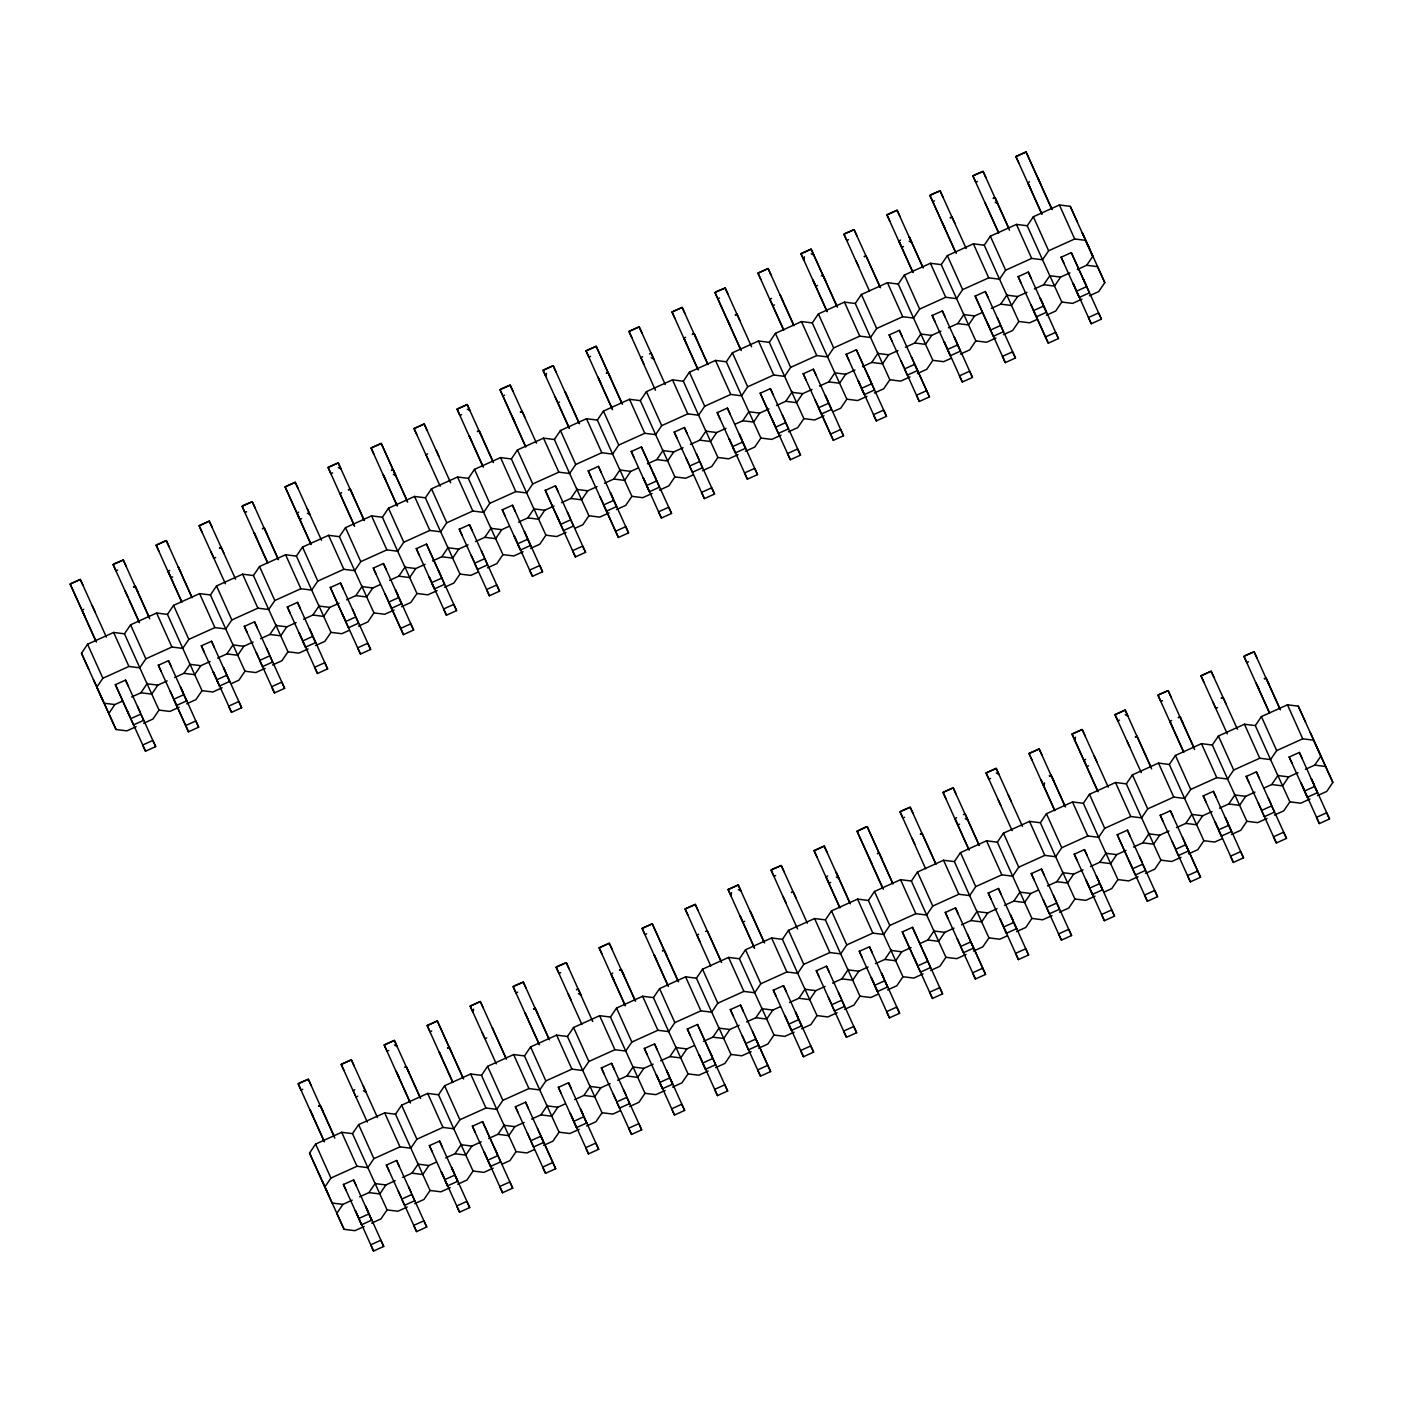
<?xml version="1.0" encoding="UTF-8"?>
<svg xmlns="http://www.w3.org/2000/svg" width="1403" height="1403" viewBox="0 0 1403 1403"><rect width="100%" height="100%" fill="white"/><g stroke="black" fill="none" stroke-linecap="round" stroke-linejoin="round"><path stroke-width="1.5" d="M546.486 373.373L545.872 376.513L543.031 370.287L553.185 365.709L556.026 371.918M473.618 1009.195L473.004 1012.335L470.163 1006.126L480.317 1001.532L483.158 1007.757M804.428 256.784L803.814 259.923L800.973 253.697L811.127 249.12L837.416 307.117M731.559 892.624L730.945 895.763L728.104 889.537L738.259 884.96L741.1 891.168L738.329 889.555M1044.481 782.909L1043.867 786.048L1041.026 779.84L1054.442 809.584M1098.128 791.766L1074.856 740.31L1075.47 737.171M136.161 726.649L126.866 730.858L116.028 729.507L81.479 653.254L87.565 644.24L113.643 632.455L124.464 633.823L147.017 683.77L157.838 685.12L167.15 680.911M124.464 633.823L130.567 624.809L156.627 613.023L167.448 614.391L190.001 664.338L200.839 665.688L210.134 661.479M253.136 642.048L243.824 646.257L233.003 644.906L225.725 628.947L214.887 627.597L188.826 639.382L182.723 648.379L171.903 647.029L145.842 658.814L139.739 667.81L128.918 666.46L102.857 678.245L96.754 687.242L104.032 703.201L114.853 704.552L122.307 701.184M167.448 614.391L173.551 605.377L199.612 593.609L210.432 594.96L225.725 628.947L231.828 619.951L257.889 608.165L268.71 609.533L275.988 625.475L286.808 626.825L296.121 622.616M108.75 713.548L114.853 704.552M131.619 696.975L140.914 692.766L147.017 683.77M210.432 594.96L216.536 585.945L242.596 574.178L253.434 575.528L268.71 609.533L274.813 600.519L300.873 588.734L311.694 590.102L318.972 606.043L329.81 607.394L339.105 603.185M157.838 685.12L151.752 694.117L159.03 710.076L169.851 711.426L179.163 707.217M159.03 710.076L152.927 719.073L143.615 723.282M174.603 677.544L183.916 673.335L190.001 664.338M253.434 575.528L259.537 566.514L285.598 554.746L296.419 556.097L311.694 590.102L317.797 581.088L343.858 569.302L354.696 570.67L361.974 586.612L372.795 587.962L380.231 584.595M200.839 665.688L194.736 674.685L202.014 690.644L212.835 691.995L222.148 687.786M202.014 690.644L195.911 699.641L186.599 703.85M217.588 658.112L226.9 653.903L233.003 644.906M296.419 556.097L302.522 547.082L328.583 535.315L339.403 536.665L354.696 570.67L360.781 561.656L386.86 549.871L397.68 551.239L404.958 567.18L415.779 568.531L425.091 564.322M243.824 646.257L237.721 655.254L244.999 671.213L255.82 672.563L265.132 668.354M244.999 671.213L238.896 680.209L231.46 683.577M260.572 638.681L269.885 634.472L275.988 625.475M339.403 536.665L345.506 527.651L371.567 515.883L382.405 517.233L397.68 551.239L403.783 542.224L429.844 530.439L440.665 531.807L447.943 547.749L458.763 549.099L468.076 544.89M286.808 626.825L280.705 635.84L287.983 651.781L298.821 653.132L308.116 648.923M287.983 651.781L281.898 660.778L272.585 664.987M303.574 619.249L312.869 615.04L318.972 606.043M382.405 517.233L388.491 508.219L414.569 496.452L425.39 497.802L440.665 531.807L446.768 522.793L472.829 511.025L483.649 512.376L490.927 528.317L501.765 529.668L509.201 526.3M329.81 607.394L323.707 616.408L330.985 632.35L341.806 633.7L349.259 630.333M330.985 632.35L324.882 641.346L315.57 645.555M346.559 599.818L355.871 595.609L361.974 586.612M425.39 497.802L431.493 488.805L457.553 477.02L468.374 478.37L483.649 512.376L489.752 503.361L515.83 491.594L526.651 492.944L533.929 508.886L544.75 510.236L554.062 506.027M372.795 587.962L366.692 596.976L373.97 612.918L384.79 614.268L394.103 610.059M373.97 612.918L367.867 621.915L358.554 626.124M389.543 580.386L398.855 576.177L404.958 567.18M468.374 478.37L474.477 469.374L500.538 457.588L511.358 458.939L526.651 492.944L532.754 483.93L558.815 472.162L569.636 473.512L576.914 489.454L587.734 490.804L597.047 486.595M415.779 568.531L409.676 577.545L416.954 593.487L427.792 594.837L437.087 590.628M416.954 593.487L410.851 602.483L401.556 606.692M432.545 560.954L441.84 556.745L447.943 547.749M511.358 458.939L517.461 449.942L543.522 438.157L554.36 439.507L569.636 473.512L575.739 464.498L601.799 452.731L612.62 454.081L619.898 470.023L630.736 471.373L638.172 468.023M458.763 549.099L452.678 558.113L459.956 574.055L470.777 575.405L478.213 572.038M459.956 574.055L453.853 583.069L444.541 587.261M475.529 541.523L484.842 537.331L490.927 528.317M554.36 439.507L560.463 430.511L586.524 418.725L597.345 420.076L612.62 454.081L618.723 445.067L644.784 433.299L655.622 434.649L662.9 450.591L673.721 451.941L683.033 447.75M501.765 529.668L495.662 538.682L502.94 554.623L513.761 555.974L523.073 551.765M502.94 554.623L496.837 563.638L487.525 567.829M518.514 522.091L527.826 517.9L533.929 508.886M597.345 420.076L603.448 411.079L629.509 399.294L640.329 400.644L655.622 434.649L661.707 425.635L687.786 413.867L698.606 415.218L705.884 431.159L716.705 432.527L726.017 428.318M544.75 510.236L538.647 519.25L545.925 535.192L556.745 536.542L566.058 532.333M545.925 535.192L539.822 544.206L530.527 548.398M561.498 502.677L570.811 498.468L576.914 489.454M640.329 400.644L646.432 391.647L672.493 379.862L683.331 381.213L698.606 415.218L704.709 406.221L730.77 394.436L741.591 395.786L748.869 411.728L759.689 413.096L769.002 408.887M587.734 490.804L581.631 499.819L588.909 515.76L599.747 517.111L609.06 512.902M588.909 515.76L582.824 524.775L575.37 528.142M604.5 483.246L613.812 479.037L619.898 470.023M683.331 381.213L689.417 372.216L715.495 360.431L726.316 361.781L741.591 395.786L747.694 386.79L773.754 375.004L784.593 376.355L791.853 392.296L802.691 393.664L812.004 389.455M630.736 471.373L624.633 480.387L631.911 496.329L642.732 497.679L652.044 493.488M631.911 496.329L625.808 505.343L616.496 509.552M647.484 463.814L656.797 459.605L662.9 450.591M726.316 361.781L732.419 352.784L758.479 340.999L769.3 342.35L784.593 376.355L790.678 367.358L816.756 355.573L827.577 356.923L834.855 372.865L845.676 374.233L854.988 370.024M673.721 451.941L667.618 460.956L674.896 476.897L685.716 478.248L693.17 474.898M674.896 476.897L668.793 485.912L659.48 490.121M690.469 444.383L699.781 440.174L705.884 431.159M769.3 342.35L775.403 333.353L801.464 321.568L812.284 322.918L827.577 356.923L833.68 347.926L859.741 336.141L870.561 337.492L877.84 353.433L888.66 354.801L897.973 350.592M716.705 432.527L710.602 441.524L717.88 457.466L728.718 458.834L738.013 454.625M717.88 457.466L711.795 466.48L702.482 470.689M735.33 424.109L742.766 420.742L748.869 411.728M812.284 322.918L818.387 313.921L844.448 302.136L855.286 303.486L870.561 337.492L876.665 328.495L902.725 316.71L913.546 318.06L920.824 334.019L931.662 335.37L940.957 331.161M759.689 413.096L753.604 422.093L760.882 438.034L771.703 439.402L781.015 435.193M760.882 438.034L754.779 447.048L745.467 451.257M776.455 405.52L785.768 401.311L791.853 392.296M855.286 303.486L861.389 294.49L887.45 282.704L898.271 284.055L913.546 318.06L919.649 309.063L945.71 297.278L956.548 298.629L963.826 314.588L974.647 315.938L982.1 312.571M802.691 393.664L796.588 402.661L803.866 418.603L814.687 419.971L823.999 415.762M803.866 418.603L797.763 427.617L788.451 431.826M819.44 386.088L828.752 381.879L834.855 372.865M352.223 1200.161L342.911 1204.37L332.09 1203.02L309.537 1153.073L315.622 1144.059L341.701 1132.291L352.521 1133.642L375.075 1183.588L385.895 1184.939L395.208 1180.73M898.271 284.055L904.374 275.058L930.435 263.273L941.255 264.623L956.548 298.629L962.633 289.632L988.712 277.847L999.532 279.197L1006.81 295.156L1017.631 296.507L1026.943 292.298M845.676 374.233L839.573 383.229L846.851 399.171L857.671 400.539L866.984 396.33M846.851 399.171L840.748 408.185L833.312 411.553M862.424 366.657L871.737 362.448L877.84 353.433M352.521 1133.642L358.624 1124.627L384.685 1112.86L395.506 1114.21L418.076 1164.157L428.897 1165.507L436.333 1162.14M941.255 264.623L947.358 255.627L973.419 243.841L984.257 245.192L999.532 279.197L1005.635 270.2L1031.696 258.415L1042.517 259.765L1049.795 275.725L1060.615 277.075L1069.928 272.866M324.812 1187.078L330.915 1178.064L356.976 1166.279L367.796 1167.647L373.899 1158.632L399.96 1146.847L410.798 1148.215L416.884 1139.201L442.962 1127.416L453.783 1128.784L461.061 1144.725L471.882 1146.076L481.194 1141.867M888.66 354.801L882.575 363.798L889.835 379.757L900.673 381.107L909.986 376.898M889.835 379.757L883.75 388.754L874.437 392.963M905.426 347.225L914.738 343.016L920.824 334.019M395.506 1114.21L401.609 1105.196L427.669 1093.428L438.508 1094.778L453.783 1128.784L459.886 1119.769L485.947 1108.002L496.767 1109.352L504.045 1125.294L514.866 1126.644L524.178 1122.435M984.257 245.192L990.343 236.195L1016.421 224.41L1027.242 225.76L1042.517 259.765L1048.62 250.769L1074.68 238.984L1085.519 240.334L1092.779 256.293L1086.694 265.29L1077.381 269.499M342.911 1204.37L336.808 1213.385L344.086 1229.326L354.924 1230.677L364.219 1226.468M931.662 335.37L925.559 344.366L932.837 360.325L943.658 361.676L951.111 358.309M359.677 1196.794L368.971 1192.585L375.075 1183.588M932.837 360.325L926.734 369.322L917.422 373.531M948.41 327.793L957.723 323.584L963.826 314.588M438.508 1094.778L444.593 1085.764L470.671 1073.996L481.492 1075.347L496.767 1109.352L502.87 1100.338L528.931 1088.57L539.752 1089.921L547.03 1105.862L557.868 1107.213L565.304 1103.845M1027.242 225.76L1033.345 216.763L1059.405 204.978L1070.226 206.329L1077.504 222.288M385.895 1184.939L379.81 1193.953L387.088 1209.895L397.908 1211.245L407.221 1207.036M974.647 315.938L968.544 324.935L975.822 340.894L986.642 342.244L995.955 338.035M387.088 1209.895L380.985 1218.891L371.672 1223.1M402.661 1177.363L411.973 1173.154L418.076 1164.157M975.822 340.894L969.719 349.891L960.406 354.1M991.395 308.362L1000.707 304.153L1006.81 295.156M481.492 1075.347L487.595 1066.35L513.656 1054.565L524.476 1055.915L539.752 1089.921L545.855 1080.906L571.915 1069.139L582.754 1070.489L590.032 1086.431L600.852 1087.781L610.165 1083.572M428.897 1165.507L422.794 1174.521L430.072 1190.463L440.893 1191.813L450.205 1187.604M1017.631 296.507L1011.528 305.503L1018.806 321.462L1029.644 322.813L1037.08 319.446M430.072 1190.463L423.969 1199.46L414.657 1203.669M445.645 1157.931L454.958 1153.722L461.061 1144.725M1018.806 321.462L1012.72 330.459L1003.408 334.668M1034.397 288.93L1043.692 284.721L1049.795 275.725M524.476 1055.915L530.58 1046.919L556.64 1035.133L567.461 1036.484L582.754 1070.489L588.857 1061.475L614.917 1049.707L625.738 1051.057L633.016 1066.999L643.837 1068.349L653.149 1064.158M471.882 1146.076L465.778 1155.09L473.057 1171.031L483.877 1172.382L493.19 1168.173M1060.615 277.075L1054.53 286.072L1061.808 302.031L1072.629 303.381L1081.941 299.172M473.057 1171.031L466.953 1180.028L457.659 1184.237M488.63 1138.499L497.942 1134.308L504.045 1125.294M1061.808 302.031L1055.705 311.028L1046.392 315.237M567.461 1036.484L573.564 1027.487L599.625 1015.702L610.463 1017.052L625.738 1051.057L631.841 1042.043L657.902 1030.276L668.722 1031.626L676 1047.567L686.839 1048.918L694.275 1045.568M514.866 1126.644L508.78 1135.658L516.058 1151.6L526.879 1152.95L534.315 1149.583M516.058 1151.6L509.955 1160.614L502.502 1163.964M531.632 1119.068L540.944 1114.876L547.03 1105.862M1089.517 248.594L1082.239 232.635L1104.792 282.599L1098.689 291.596L1089.377 295.805M610.463 1017.052L616.548 1008.055L642.627 996.27L653.447 997.621L668.722 1031.626L674.825 1022.612L700.886 1010.844L711.724 1012.194L719.002 1028.136L729.823 1029.486L739.135 1025.295M557.868 1107.213L551.765 1116.227L559.043 1132.168L569.864 1133.519L579.176 1129.31M559.043 1132.168L552.94 1141.183L543.627 1145.374M574.616 1099.654L583.929 1095.445L590.032 1086.431M653.447 997.621L659.55 988.624L685.611 976.839L696.432 978.189L711.724 1012.194L717.81 1003.18L743.888 991.412L754.709 992.763L761.987 1008.704L772.807 1010.072L780.261 1006.705M600.852 1087.781L594.749 1096.795L602.027 1112.737L612.848 1114.087L620.301 1110.72M602.027 1112.737L595.924 1121.751L586.612 1125.96M617.601 1080.222L626.913 1076.013L633.016 1066.999M696.432 978.189L702.535 969.192L728.595 957.407L739.434 958.758L754.709 992.763L760.812 983.766L786.873 971.981L797.693 973.331L804.971 989.273L815.792 990.641L825.104 986.432M643.837 1068.349L637.734 1077.364L645.012 1093.305L655.85 1094.656L665.145 1090.464M645.012 1093.305L638.926 1102.32L629.614 1106.529M660.603 1060.791L669.897 1056.582L676 1047.567M739.434 958.758L745.519 949.761L771.597 937.976L782.418 939.326L797.693 973.331L803.796 964.335L829.857 952.549L840.678 953.9L847.956 969.841L858.794 971.209L868.089 967M686.839 1048.918L680.736 1057.932L688.014 1073.874L698.834 1075.224L708.147 1071.033M688.014 1073.874L681.911 1082.888L672.598 1087.097M703.587 1041.359L712.899 1037.15L719.002 1028.136M782.418 939.326L788.521 930.329L814.582 918.544L825.402 919.894L840.678 953.9L846.781 944.903L872.841 933.118L883.68 934.468L890.958 950.41L901.778 951.778L911.091 947.569M729.823 1029.486L723.72 1038.501L730.998 1054.442L741.819 1055.81L751.131 1051.601M730.998 1054.442L724.895 1063.456L715.583 1067.665M746.571 1021.928L755.884 1017.719L761.987 1008.704M825.402 919.894L831.505 910.898L857.566 899.113L868.387 900.463L883.68 934.468L889.783 925.471L915.843 913.686L926.664 915.037L933.942 930.996L944.763 932.346L954.075 928.137M772.807 1010.072L766.704 1019.069L773.982 1035.011L784.821 1036.379L794.116 1032.17M773.982 1035.011L767.879 1044.025L758.585 1048.234M789.573 1002.496L798.868 998.287L804.971 989.273M868.387 900.463L874.49 891.466L900.551 879.681L911.389 881.031L926.664 915.037L932.767 906.04L958.828 894.255L969.648 895.605L976.926 911.564L987.765 912.915L997.059 908.706M815.792 990.641L809.706 999.637L816.984 1015.579L827.805 1016.947L837.117 1012.738M816.984 1015.579L810.881 1024.593L801.569 1028.802M832.558 983.065L841.87 978.856L847.956 969.841M911.389 881.031L917.474 872.035L943.553 860.249L954.373 861.6L969.648 895.605L975.751 886.608L1001.812 874.823L1012.65 876.173L1019.928 892.133L1030.749 893.483L1038.185 890.116M858.794 971.209L852.691 980.206L859.969 996.148L870.789 997.515L878.243 994.148M859.969 996.148L853.866 1005.162L844.553 1009.371M875.542 963.633L884.855 959.424L890.958 950.41M954.373 861.6L960.476 852.603L986.537 840.818L997.358 842.168L1012.65 876.173L1018.736 867.177L1044.814 855.392L1055.635 856.742L1062.913 872.701L1073.733 874.051L1083.046 869.842M901.778 951.778L895.675 960.774L902.953 976.716L913.774 978.084L923.086 973.875M902.953 976.716L896.85 985.73L887.555 989.939M920.403 943.36L927.839 939.992L933.942 930.996M997.358 842.168L1003.461 833.172L1029.521 821.386L1040.36 822.737L1055.635 856.742L1061.738 847.745L1087.799 835.96L1098.619 837.31L1105.897 853.27L1116.718 854.62L1126.03 850.411M944.763 932.346L938.66 941.343L945.938 957.302L956.776 958.652L966.071 954.443M945.938 957.302L939.852 966.299L930.54 970.508M961.529 924.77L970.823 920.561L976.926 911.564M1040.36 822.737L1046.445 813.74L1072.523 801.955L1083.344 803.305L1098.619 837.31L1104.722 828.314L1130.783 816.528L1141.604 817.879L1148.882 833.838L1159.72 835.188L1169.015 830.979M987.765 912.915L981.662 921.911L988.94 937.87L999.76 939.221L1007.214 935.854M988.94 937.87L982.837 946.867L973.524 951.076M1004.513 905.338L1013.825 901.129L1019.928 892.133M1083.344 803.305L1089.447 794.308L1115.508 782.523L1126.328 783.874L1141.604 817.879L1147.707 808.882L1173.767 797.097L1184.606 798.447L1191.884 814.406L1202.704 815.757L1212.017 811.548M1030.749 893.483L1024.646 902.48L1031.924 918.439L1042.745 919.789L1052.057 915.58M1031.924 918.439L1025.821 927.436L1016.509 931.645M1047.497 885.907L1056.81 881.698L1062.913 872.701M1126.328 783.874L1132.431 774.877L1158.492 763.092L1169.313 764.46L1184.606 798.447L1190.709 789.451L1216.769 777.665L1227.59 779.016L1234.868 794.975L1245.689 796.325L1255.001 792.116M1073.733 874.051L1067.63 883.048L1074.908 899.007L1085.747 900.358L1095.041 896.149M1074.908 899.007L1068.805 908.004L1059.511 912.213M1090.499 866.475L1099.794 862.266L1105.897 853.27M1169.313 764.46L1175.416 755.445L1201.477 743.66L1212.315 745.028L1227.59 779.016L1233.693 770.019L1259.754 758.234L1270.574 759.584L1277.852 775.543L1288.691 776.894L1297.985 772.685M1116.718 854.62L1110.632 863.617L1117.91 879.576L1128.731 880.926L1138.043 876.717M1117.91 879.576L1111.807 888.573L1104.354 891.94M1133.484 847.044L1142.796 842.835L1148.882 833.838M1212.315 745.028L1218.418 736.014L1244.479 724.229L1255.299 725.597L1270.574 759.584L1276.677 750.587L1302.738 738.802L1313.576 740.153L1320.854 756.112L1314.751 765.109L1305.439 769.318M1159.72 835.188L1153.617 844.185L1160.895 860.144L1171.715 861.495L1181.028 857.286M1160.895 860.144L1154.792 869.141L1145.479 873.35M1176.468 827.612L1185.781 823.403L1191.884 814.406M1255.299 725.597L1261.402 716.582L1287.463 704.797L1298.284 706.165L1305.562 722.107M1202.704 815.757L1196.601 824.754L1203.879 840.713L1214.7 842.063L1222.153 838.696M1203.879 840.713L1197.776 849.709L1188.481 853.918M1219.453 808.181L1228.765 803.972L1234.868 794.975M1245.689 796.325L1239.586 805.322L1246.864 821.281L1257.702 822.632L1266.997 818.423M1246.864 821.281L1240.778 830.278L1231.466 834.487M1264.313 787.907L1271.749 784.54L1277.852 775.543M1288.691 776.894L1282.588 785.89L1289.866 801.85L1300.686 803.2L1309.999 798.991M1289.866 801.85L1283.763 810.846L1274.45 815.055M1310.297 732.471L1332.85 782.418L1326.747 791.415L1317.435 795.624M83.724 609.27L82.146 610.34L84.987 616.548M181.548 601.221L168.132 571.477L169.693 570.407M298.664 512.113L297.103 513.182L299.944 519.391L301.627 518.636M341.648 492.681L340.087 493.751L354.38 525.459M427.634 453.818L426.074 454.888L428.897 461.096M642.574 356.66L641.013 357.73L643.854 363.956M698.291 370.006L683.998 338.298L685.576 337.229M771.545 298.383L769.984 299.435L783.4 329.179M913.055 272.515L898.955 241.158L900.516 240.088M1042.026 214.221L1027.925 182.864L1029.486 181.794M354.766 1089.657L353.205 1090.727L355.327 1095.392M625.422 1005.846L611.147 974.138L612.708 973.068M698.676 934.205L697.116 935.275L699.957 941.501M839.503 906.724L826.086 876.98L827.647 875.928M969.157 850.06L955.057 818.703L956.618 817.633M1085.589 759.339L1084.028 760.408L1086.851 766.617L1088.553 765.845M1183.413 751.289L1169.997 721.545L1171.558 720.476M117.659 570.056L115.975 570.811L113.134 564.602L114.695 563.532L123.289 560.007L126.13 566.216M246.63 511.762L244.946 512.516L242.105 506.308L243.666 505.238L252.259 501.713L255.1 507.939M332.616 472.899L330.915 473.653L328.092 467.445L338.246 462.85L341.069 469.076L338.316 467.462M461.587 414.604L459.886 415.358L457.062 409.15L467.217 404.555L470.04 410.781L467.287 409.167M513.042 391.349L510.201 385.123L501.608 388.649L500.047 389.718L502.888 395.944L504.571 395.172M590.558 356.309L588.857 357.081L586.016 350.855L596.187 346.278L622.476 404.274M727.982 294.192L725.141 287.983L716.547 291.491L714.986 292.561L717.827 298.786L719.529 298.015M848.482 239.72L846.798 240.492L843.957 234.266L845.518 233.214L854.111 229.689L856.952 235.897M942.921 197.034L940.098 190.826L931.504 194.351L929.943 195.42L932.767 201.629L934.468 200.857M977.453 181.425L975.769 182.197L972.928 175.989L974.489 174.919L983.082 171.394L985.923 177.602M133.601 587.085L135.302 586.314L138.125 592.522M219.587 548.222L221.271 547.451L224.112 553.676M262.571 528.791L264.273 528.019L267.096 534.245M348.558 489.928L350.241 489.156L353.082 495.382M391.542 470.496L393.226 469.724L396.067 475.95L393.296 474.337M477.529 431.633L479.212 430.861L482.053 437.087M520.513 412.201L522.197 411.43L525.038 417.656M606.482 373.338L608.183 372.584L611.024 378.792M649.484 353.907L651.167 353.153L654.008 359.361L651.238 357.747M692.468 334.475L694.169 333.721L696.993 339.929M735.453 315.044L737.154 314.29L739.977 320.498M864.423 256.749L866.125 255.995L880.418 287.703M950.41 217.886L952.093 217.132L954.934 223.34M993.394 198.472L995.095 197.7L997.919 203.909L995.148 202.295M172.657 576.931L170.973 577.685L168.132 571.477M215.641 557.5L213.957 558.254L211.116 552.045M555.044 396.593L557.868 402.819L559.569 402.047M772.825 305.661L774.509 304.889M817.511 285.458L815.809 286.23L812.968 280.004L827.261 311.712M903.479 246.595L901.796 247.366L898.955 241.158M128.375 686.313L125.551 680.104L115.397 684.699L133.513 724.913L143.667 720.318L140.826 714.109L130.672 718.704M171.376 666.881L168.535 660.673L158.381 665.268L188.493 731.787L198.647 727.192L180.531 686.979L183.372 693.187M211.52 641.241L201.366 645.836L219.482 686.049L229.636 681.455L211.52 641.241L214.361 647.449M254.522 621.81L244.368 626.404L274.479 692.924L284.634 688.329L254.522 621.81L257.345 628.035M297.506 602.378L287.352 606.973L305.468 647.186L315.622 642.592L297.506 602.378L300.347 608.604M343.332 589.172L340.491 582.946L330.336 587.541L348.453 627.755L358.607 623.16L355.766 616.952L345.612 621.547M386.316 569.741L383.475 563.515L373.321 568.11L403.45 634.63L413.604 630.035L395.488 589.821L398.329 596.047M426.477 544.083L416.323 548.678L434.439 588.892L444.593 584.297L426.477 544.083L456.589 610.603L446.435 615.198L443.594 608.99L453.748 604.395L456.589 610.603M469.461 524.652L459.307 529.247L489.419 595.766L499.573 591.172L469.461 524.652L472.302 530.878M512.446 505.22L502.292 509.815L520.408 550.029L530.562 545.451L512.446 505.22L515.287 511.446M558.271 492.015L555.448 485.789L545.293 490.384L563.41 530.597L573.564 526.02L570.723 519.794L560.569 524.389M601.273 472.583L598.432 466.357L588.278 470.952L618.39 537.472L628.544 532.894L610.428 492.681L613.269 498.889M641.417 446.943L631.262 451.52L649.379 491.734L659.533 487.157L641.417 446.943L671.546 513.463L661.392 518.04L658.551 511.832L668.705 507.237L671.546 513.463M684.401 427.512L674.247 432.089L704.376 498.609L714.53 494.031L684.401 427.512L687.242 433.72M727.403 408.08L717.249 412.657L735.365 452.871L745.519 448.294L727.403 408.08L730.226 414.288M773.228 394.857L770.387 388.649L760.233 393.226L778.349 433.439L788.504 428.862L785.662 422.636L775.508 427.231M816.213 375.425L813.372 369.217L803.217 373.794L833.347 440.332L843.501 435.737L825.385 395.523L828.208 401.732M856.374 349.785L846.219 354.363L864.336 394.594L874.49 389.999L856.374 349.785L886.486 416.305L876.331 420.9L873.49 414.674L883.644 410.097L886.486 416.305M902.199 336.562L899.358 330.354L889.204 334.931L919.316 401.468L929.47 396.874L911.354 356.66M942.342 310.922L932.188 315.517L950.305 355.731L960.459 351.136L942.342 310.922L945.184 317.131M988.168 297.699L985.327 291.491L975.173 296.086L993.289 336.299L1003.443 331.704L1000.62 325.496L990.465 330.073M1031.152 278.268L1028.329 272.059L1018.175 276.654L1048.287 343.174L1058.441 338.579L1040.324 298.365L1043.166 304.574M1071.313 252.628L1061.159 257.223L1079.275 297.436L1089.429 292.841L1071.313 252.628L1101.425 319.147L1091.271 323.742L1088.447 317.516L1098.602 312.939L1101.425 319.147M441.752 578.089L431.598 582.683L434.439 588.892M656.692 480.931L646.537 485.526L649.379 491.734M871.649 383.773L861.495 388.368L864.336 394.594M1086.588 286.633L1076.434 291.21L1079.275 297.436M186.652 700.886L176.497 705.481L173.656 699.273L183.811 694.678L186.652 700.886L168.535 660.673M401.591 603.728L391.437 608.323L388.613 602.115L398.768 597.52L401.591 603.728L383.475 563.515M616.548 506.588L606.394 511.166L603.553 504.957L613.707 500.362L616.548 506.588L598.432 466.357M831.488 409.43L821.334 414.025L818.51 407.799L828.664 403.205L831.488 409.43L813.372 369.217M1046.445 312.273L1036.291 316.868L1033.45 310.642L1043.604 306.064L1046.445 312.273L1028.329 272.059M185.67 725.579L195.824 720.984L198.647 727.192M400.609 628.421L410.763 623.826L413.604 630.035M615.566 531.263L625.72 526.669L628.544 532.894M830.506 434.106L840.66 429.511L843.501 435.737M929.47 396.874L926.646 390.665L916.492 395.243L919.316 401.468M1045.445 336.948L1055.617 332.371L1058.441 338.579M155.663 746.624L152.822 740.416L142.668 745.011L145.509 751.219L155.663 746.624L125.551 680.104M241.649 707.761L238.808 701.553L228.654 706.147L231.495 712.356L241.649 707.761L223.533 667.547L226.357 673.756M327.618 668.898L324.794 662.69L314.64 667.284L317.464 673.493L327.618 668.898L309.502 628.684L312.343 634.91M370.62 649.466L367.779 643.258L357.625 647.853L360.466 654.061L370.62 649.466L340.491 582.946M542.575 571.758L539.734 565.532L529.58 570.127L532.421 576.335L542.575 571.758L524.459 531.527L527.282 537.752M585.56 552.326L582.719 546.1L572.564 550.695L575.405 556.903L585.56 552.326L555.448 485.789M757.515 474.6L754.674 468.374L744.519 472.969L747.361 479.177L757.515 474.6L739.399 434.386L742.24 440.595M800.499 455.168L797.676 448.942L787.521 453.537L790.345 459.746L800.499 455.168L770.387 388.649M972.472 377.442L969.631 371.234L959.477 375.811L962.318 382.037L972.472 377.442L954.356 337.229L957.179 343.437M1015.456 358.011L1012.615 351.802L1002.461 356.38L1005.302 362.605L1015.456 358.011L985.327 291.491M302.732 1089.307L301.049 1090.061L298.208 1083.853L299.768 1082.783L308.362 1079.258L311.203 1085.484M388.719 1050.444L387.018 1051.198L384.194 1044.989L394.348 1040.395L397.172 1046.62L394.418 1045.007M431.703 1031.012L430.019 1031.766L427.178 1025.558L437.333 1020.963L463.621 1078.977M517.689 992.149L515.988 992.903L513.165 986.695L514.726 985.625L523.319 982.1L526.143 988.326M560.674 972.717L558.973 973.489L556.149 967.263L557.71 966.193L566.303 962.668L569.144 968.894M646.66 933.854L644.959 934.626L642.118 928.4L652.272 923.823L678.578 981.819M775.613 875.56L773.93 876.331L771.089 870.106L772.65 869.036L781.243 865.528L784.084 871.737M904.584 817.265L902.901 818.037L900.06 811.828L901.62 810.759L910.214 807.234L913.055 813.442M990.571 778.402L988.869 779.174L986.046 772.965L996.2 768.37L999.024 774.579L996.27 772.965M1119.541 720.107L1117.84 720.879L1115.017 714.671L1125.171 710.076L1127.994 716.284L1125.241 714.688M1162.526 700.676L1160.842 701.447L1158.001 695.239L1159.562 694.169L1168.155 690.644L1170.996 696.853M1248.512 661.83L1246.811 662.584L1243.97 656.376L1245.548 655.306L1254.124 651.781L1256.965 657.989M318.674 1106.336L320.375 1105.564L323.199 1111.79M447.645 1048.041L449.328 1047.269L452.169 1053.495M533.614 1009.178L535.315 1008.406L538.156 1014.632M576.615 989.746L578.299 988.975L581.14 995.201L578.369 993.587M619.6 970.315L621.301 969.561L624.125 975.769M662.584 950.883L664.285 950.129L667.126 956.337M705.586 931.452L707.27 930.698L721.563 962.388M791.555 892.589L793.256 891.834L796.08 898.043M877.541 853.726L879.225 852.971L882.066 859.18M920.526 834.294L922.227 833.54L935.626 863.283M1049.497 776.017L1051.18 775.245L1054.021 781.453M1135.483 737.154L1137.167 736.382L1150.583 766.126M1178.467 717.722L1180.151 716.951L1182.992 723.159M1221.452 698.291L1223.153 697.519L1225.976 703.727M1264.436 678.859L1266.137 678.087L1268.978 684.296M356.029 1096.936L357.73 1096.181M486.701 1037.887L485 1038.641L482.176 1032.433M744.642 921.297L742.941 922.069L740.1 915.843L754.393 947.551M830.611 882.434L828.927 883.206L826.086 876.98M959.582 824.14L957.898 824.911L955.057 818.703M1217.523 707.55L1215.822 708.322L1212.999 702.114M353.609 1179.923L343.454 1184.518L361.571 1224.731L371.725 1220.136L353.609 1179.923L356.432 1186.149M396.593 1160.491L386.439 1165.086L416.551 1231.606L426.705 1227.011L396.593 1160.491L399.434 1166.717M439.577 1141.06L429.423 1145.655L447.539 1185.868L457.694 1181.273L439.577 1141.06L442.419 1147.286M482.579 1121.628L472.425 1126.223L490.541 1166.437L500.696 1161.842L482.579 1121.628L512.691 1188.148L502.537 1192.743L499.696 1186.535L509.85 1181.94L512.691 1188.148M528.405 1108.423L525.564 1102.197L515.41 1106.792L545.521 1173.311L555.676 1168.734L537.559 1128.503M568.548 1082.765L558.394 1087.36L576.51 1127.574L586.664 1122.996L568.548 1082.765L571.389 1088.991M611.55 1063.334L601.378 1067.929L631.508 1134.448L641.662 1129.871L611.55 1063.334L614.374 1069.56M654.535 1043.92L644.38 1048.497L662.497 1088.71L672.651 1084.133L654.535 1043.92L657.358 1050.128M697.519 1024.488L687.365 1029.065L705.481 1069.279L715.635 1064.702L697.519 1024.488L727.648 1091.008L717.477 1095.585L714.653 1089.377L724.807 1084.782L727.648 1091.008M743.344 1011.265L740.503 1005.057L730.349 1009.634L760.479 1076.154L770.633 1071.576L752.517 1031.363M783.505 985.625L773.351 990.202L791.467 1030.416L801.622 1025.839L783.505 985.625L786.329 991.833M826.49 966.193L816.336 970.771L846.447 1037.291L856.602 1032.713L826.49 966.193L829.331 972.402M869.474 946.762L859.32 951.339L877.436 991.57L887.59 986.975L869.474 946.762L872.315 952.97M912.476 927.33L902.304 931.908L917.597 965.913L920.421 972.139L930.592 967.544L912.476 927.33L942.588 993.85L932.434 998.445L929.593 992.219L939.747 987.642L942.588 993.85M958.284 914.107L955.461 907.899L945.306 912.476L975.418 979.013L985.572 974.419L967.456 934.205M998.445 888.467L988.291 893.062L1006.407 933.276L1016.561 928.681L998.445 888.467L1001.286 894.676M1041.429 869.036L1031.275 873.631L1061.405 940.15L1071.559 935.555L1041.429 869.036L1044.27 875.244M1084.431 849.604L1074.277 854.199L1092.393 894.412L1102.548 889.818L1084.431 849.604L1087.255 855.812M1130.257 836.381L1127.416 830.173L1117.262 834.767L1135.378 874.981L1145.532 870.386L1142.691 864.178L1132.537 868.755M1173.241 816.949L1170.4 810.741L1160.246 815.336L1190.375 881.856L1200.53 877.261L1182.413 837.047M1213.402 791.31L1203.248 795.904L1221.364 836.118L1231.518 831.523L1213.402 791.31L1216.226 797.518M1256.386 771.878L1246.232 776.473L1276.344 842.993L1286.498 838.398L1256.386 771.878L1259.228 778.086M1299.371 752.446L1289.217 757.041L1307.333 797.255L1317.487 792.66L1299.371 752.446L1302.212 758.655M497.855 1155.634L487.7 1160.228L490.541 1166.437M712.794 1058.476L702.64 1063.071L705.481 1069.279M917.597 965.913L927.751 961.336M555.676 1168.734L552.852 1162.508L542.698 1167.103L545.521 1173.311M770.633 1071.576L767.792 1065.351L757.638 1069.945L760.479 1076.154M985.572 974.419L982.749 968.21L972.595 972.788L975.418 979.013M1200.53 877.261L1197.688 871.053L1187.534 875.63L1190.375 881.856M383.721 1246.443L380.897 1240.234L370.725 1244.829L373.566 1251.038L383.721 1246.443L365.604 1206.229L368.445 1212.455M469.707 1207.58L466.866 1201.371L456.712 1205.966L459.553 1212.174L469.707 1207.58L451.591 1167.366L454.414 1173.592M598.678 1149.303L595.837 1143.077L585.682 1147.672L588.523 1153.88L598.678 1149.303L580.561 1109.072L583.385 1115.297M684.646 1110.439L681.823 1104.214L671.669 1108.808L674.492 1115.017L684.646 1110.439L666.53 1070.226L669.371 1076.434M813.617 1052.145L810.776 1045.919L800.622 1050.514L803.463 1056.722L813.617 1052.145L795.501 1011.931L798.342 1018.14M899.604 1013.282L896.763 1007.056L886.608 1011.651L889.449 1017.876L899.604 1013.282L881.487 973.068L884.311 979.276M1028.574 954.987L1025.733 948.779L1015.579 953.356L1018.403 959.582L1028.574 954.987L1010.458 914.774L1013.282 920.982M1114.543 916.124L1111.702 909.916L1101.548 914.493L1104.389 920.719L1114.543 916.124L1096.427 875.91L1099.268 882.119M1157.528 896.692L1154.704 890.484L1144.55 895.061L1147.373 901.287L1157.528 896.692L1127.416 830.173M1243.514 857.829L1240.673 851.621L1230.519 856.216L1233.36 862.424L1243.514 857.829L1225.398 817.616L1228.239 823.824M1329.5 818.966L1326.659 812.758L1316.505 817.353L1319.346 823.561L1329.5 818.966L1311.384 778.753L1314.208 784.961M993.271 198.156L995.095 197.7L1008.494 227.444M950.269 217.588L952.093 217.132M864.301 256.451L866.125 255.995M821.316 275.882L823.123 275.426L825.964 281.635M735.33 314.746L737.154 314.29M692.345 334.177L694.169 333.721L707.568 363.465M606.359 373.04L608.183 372.584M520.373 411.903L522.197 411.43M477.388 431.335L479.212 430.861L493.505 462.569M391.419 470.198L393.226 469.724M348.418 489.629L350.241 489.156L364.342 520.531M262.449 528.493L264.273 528.019L278.548 559.727M219.447 547.924L221.271 547.451M133.478 586.77L135.302 586.314L148.7 616.057M1264.313 678.543L1266.137 678.087L1280.43 709.795M1221.329 697.975L1223.153 697.519M1178.327 717.407L1180.151 716.951L1193.567 746.694M1135.343 736.838L1137.167 736.382M1049.374 775.701L1051.18 775.245L1065.473 806.953M963.387 814.564L965.211 814.108L968.052 820.317L965.282 818.703M920.403 833.996L922.227 833.54M877.401 853.427L879.225 852.971M791.432 892.29L793.256 891.834M662.462 950.585L664.285 950.129M619.477 970.017L621.301 969.561L635.577 1001.251M576.475 989.448L578.299 988.975M533.491 1008.88L535.315 1008.406L549.415 1039.781M447.522 1047.743L449.328 1047.269M404.52 1067.174L406.344 1066.701L409.185 1072.927M318.551 1106.038L320.375 1105.564L333.774 1135.308M1086.694 265.29L1097.514 266.64L1104.792 282.599M1043.692 284.721L1054.53 286.072L1050.286 276.637M1000.707 304.153L1011.528 305.503L1006.442 294.174M957.723 323.584L968.544 324.935L963.458 313.606M914.738 343.016L925.559 344.366L920.456 333.037M871.737 362.448L882.575 363.798L877.471 352.469M828.752 381.879L839.573 383.229L834.487 371.9M785.768 401.311L796.588 402.661L791.485 391.332M742.766 420.742L753.604 422.093L749.36 412.64M699.781 440.174L710.602 441.524L705.516 430.195M656.797 459.605L667.618 460.956L662.532 449.626M613.812 479.037L624.633 480.387L619.53 469.058M570.811 498.468L581.631 499.819L576.545 488.49M527.826 517.9L538.647 519.25L533.561 507.904M484.842 537.331L495.662 538.682L490.559 527.335M441.84 556.745L452.678 558.113L447.575 546.767M398.855 576.177L409.676 577.545L404.59 566.198M355.871 595.609L366.692 596.976L361.606 585.63M312.869 615.04L323.707 616.408L318.604 605.061M269.885 634.472L280.705 635.84L275.619 624.493M1314.751 765.109L1325.572 766.459L1332.85 782.418M226.9 653.903L237.721 655.254L232.635 643.924M1271.749 784.54L1282.588 785.89L1277.484 774.561M183.916 673.335L194.736 674.685L190.492 665.25M1228.765 803.972L1239.586 805.322L1234.5 793.993M140.914 692.766L151.752 694.117L146.649 682.787M1185.781 823.403L1196.601 824.754L1192.357 815.318M1142.796 842.835L1153.617 844.185L1148.513 832.856M1099.794 862.266L1110.632 863.617L1105.529 852.287M1056.81 881.698L1067.63 883.048L1062.545 871.719M1013.825 901.129L1024.646 902.48L1019.56 891.151M970.823 920.561L981.662 921.911L976.558 910.582M927.839 939.992L938.66 941.343L933.574 930.014M884.855 959.424L895.675 960.774L890.589 949.445M841.87 978.856L852.691 980.206L847.587 968.877M798.868 998.287L809.706 999.637L804.603 988.308M755.884 1017.719L766.704 1019.069L761.619 1007.74M712.899 1037.15L723.72 1038.501L718.634 1027.171M669.897 1056.582L680.736 1057.932L675.632 1046.603M626.913 1076.013L637.734 1077.364L633.49 1067.911M583.929 1095.445L594.749 1096.795L589.663 1085.466M540.944 1114.876L551.765 1116.227L546.661 1104.88M497.942 1134.308L508.78 1135.658L503.677 1124.312M454.958 1153.722L465.778 1155.09L460.693 1143.743M411.973 1173.154L422.794 1174.521L417.708 1163.175M368.971 1192.585L379.81 1193.953L374.706 1182.606M909.179 241.158L911.95 242.772L909.109 236.563L923.209 267.938M811.197 253.715L813.968 255.328M307.327 513.2L310.098 514.813L307.257 508.587M836.311 876.998L839.082 878.611L836.241 872.403L850.341 903.778M363.43 1090.745L366.201 1092.358L363.359 1086.132M1038.08 178.269L1040.903 184.477M1083.309 278.934L1086.15 285.142M1317.487 792.66L1314.646 786.452L1304.492 791.046L1307.333 797.255M1018.753 162.766L1015.912 156.557L1026.067 151.962L1052.18 209.643M1027.925 182.864L1030.749 189.072M1255.983 682.682L1258.824 688.891M1061.054 256.995L1064 263.431M1073.067 283.301L1075.996 289.737M1289.111 756.813L1292.058 763.25M1301.125 783.12L1304.053 789.556M1213.981 677.421L1211.14 671.213L1200.986 675.808L1227.274 733.822M1268.382 798.184L1271.223 804.393M1286.498 838.398L1283.675 832.189L1273.521 836.784L1276.344 842.993M984.924 202.295L998.34 232.039M1203.827 682.016L1200.986 675.808L1211.14 671.213L1237.428 729.227M1018.069 276.426L1020.998 282.862M1030.889 304.504L1048.287 343.174M1246.127 776.245L1249.056 782.681M1258.14 802.551L1261.069 808.987M997.34 317.797L1000.181 324.005M1231.518 831.523L1228.677 825.315L1218.523 829.892L1221.364 836.118M941.939 221.727L944.78 227.935M1169.997 721.545L1172.838 727.754M975.085 295.858L1005.302 362.605M987.081 322.164L990.027 328.6M1203.143 795.676L1206.071 802.113M1215.138 821.983L1218.085 828.419M899.937 216.465L897.113 210.257L886.942 214.852L912.704 272.042M960.459 351.136L957.635 344.928L947.463 349.505L950.305 355.731M889.783 221.06L886.942 214.852L897.113 210.257L922.858 267.447M1127.012 740.977L1129.853 747.185M932.083 315.289L935.029 321.725M944.096 341.595L947.025 348.032M1160.158 815.108L1163.087 821.544M1172.154 841.414L1175.083 847.85M1085.01 735.716L1082.169 729.507L1072.015 734.102L1097.567 790.959M1094.182 755.814L1097.006 762.022M1139.411 856.479L1142.252 862.687M855.97 260.572L858.794 266.798M1074.856 740.31L1072.015 734.102L1082.169 729.507L1108.282 787.188M889.099 334.721L892.045 341.157M901.112 361.027L904.041 367.463M1117.156 834.539L1147.373 901.287M1129.169 860.846L1132.098 867.282M1042.026 755.147L1039.185 748.939L1029.03 753.534L1054.775 810.724M868.369 376.092L871.21 382.3M1102.548 889.818L1099.706 883.609L1089.552 888.187L1092.393 894.412M1031.871 759.742L1029.03 753.534L1039.185 748.939L1064.93 806.129M846.114 354.152L849.043 360.589M858.11 380.459L861.056 386.895M1074.172 853.971L1077.101 860.407M1086.168 880.277L1089.114 886.714M770.966 274.76L768.142 268.552L757.988 273.129L783.733 330.336M782.979 301.066L780.138 294.858L793.554 324.602M1008.196 794.677L1011.037 800.885M1053.443 895.342L1056.284 901.55M1071.559 935.555L1068.718 929.347L1058.563 933.924L1061.405 940.15M760.812 279.355L757.988 273.129L768.142 268.552L793.888 325.742M998.042 799.272L1000.883 805.48M803.13 373.584L806.059 380.02M815.125 399.89L833.347 440.332M1031.187 873.403L1034.116 879.839M1043.183 899.709L1046.112 906.145M956.039 794.01L953.198 787.802L943.044 792.397L968.789 849.587M782.383 414.955L785.224 421.163M1016.561 928.681L1013.72 922.472L1003.566 927.05L1006.407 933.276M727 318.867L729.823 325.093M945.885 798.605L943.044 792.397L953.198 787.802L978.961 844.992M760.128 393.015L790.345 459.746M772.141 419.322L775.07 425.758M988.186 892.834L991.132 899.27M1000.199 919.14L1003.127 925.577M684.997 313.623L682.156 307.415L672.002 311.992L697.747 369.182M745.519 448.294L742.678 442.068L732.524 446.663L735.365 452.871M674.843 318.218L672.002 311.992L682.156 307.415L707.901 364.605M683.998 338.298L686.839 344.524M912.073 838.135L914.896 844.343M717.143 412.447L720.072 418.883M729.139 438.753L732.085 445.189M945.201 912.266L948.13 918.702M957.214 938.572L960.143 945.008M641.995 333.055L639.172 326.846L629.018 331.424L655.447 390.244M696.414 453.818L699.255 460.026M924.472 953.637L927.313 959.845M714.53 494.031L711.689 487.806L701.535 492.4L704.376 498.609M631.841 337.649L629.018 331.424L639.172 326.846L665.268 384.51M869.071 857.549L871.912 863.774M674.159 431.878L677.088 438.315M686.155 458.185L689.101 464.621M902.217 931.697L932.434 998.445M914.212 958.003L917.159 964.44M827.068 852.305L824.245 846.097L814.091 850.674L839.836 907.881M653.43 473.249L656.253 479.458M887.59 986.975L884.767 980.75L874.613 985.344L877.436 991.57M598.73 378.722L600.87 383.387M816.914 856.9L814.091 850.674L824.245 846.097L849.99 903.286M631.157 451.31L634.103 457.746M643.17 477.616L646.099 484.053M859.232 951.129L862.161 957.565M871.228 977.435L874.157 983.871M568.022 398.224L565.199 392.016L579.492 423.706M838.485 992.5L841.326 998.708M856.602 1032.713L853.778 1026.487L843.624 1031.082L846.447 1037.291M783.102 896.412L785.926 902.638M588.173 470.742L591.119 477.178M600.186 497.048L618.39 537.472M816.23 970.56L819.177 976.997M828.244 996.867L831.172 1003.303M753.095 917.474L750.254 911.266L764.547 942.956M567.443 512.095L570.284 518.321M801.622 1025.839L798.781 1019.613L788.626 1024.208L791.467 1030.416M512.042 416.025L514.883 422.25M545.188 490.173L575.405 556.903M557.184 516.479L560.13 522.916M773.246 989.992L776.175 996.428M785.242 1016.298L787.469 1021.174M698.098 910.6L695.274 904.391L685.12 908.969L710.865 966.158M530.562 545.451L527.738 539.226L517.584 543.82L520.408 550.029M471.899 441.664L469.058 435.456L483.351 467.164M687.944 915.194L685.12 908.969L695.274 904.391L721.37 962.055M502.204 509.605L505.133 516.023M514.199 535.911L517.128 542.33M730.261 1009.423L733.19 1015.86M742.257 1035.73L745.186 1042.166M427.056 430.212L424.215 423.987L414.06 428.581L440.174 486.262M436.228 450.293L439.051 456.519M481.457 550.958L484.298 557.184M709.532 1050.794L712.356 1057.003M499.573 591.172L496.75 584.963L486.595 589.558L489.419 595.766M416.901 434.79L414.06 428.581L424.215 423.987L450.661 482.807M656.955 960.932L654.131 954.706L668.424 986.414M459.202 529.036L462.148 535.455M471.215 555.342L474.144 561.761M687.26 1028.855L690.206 1035.291M699.273 1055.161L702.201 1061.597M612.129 949.463L609.288 943.254L599.134 947.832L624.879 1005.022M438.473 570.39L441.314 576.615M672.651 1084.133L669.81 1077.907L659.656 1082.502L662.497 1088.71M373.917 454.221L371.076 448.013L381.23 443.418L407.326 501.099M385.913 480.527L383.072 474.319L397.365 506.027M601.975 954.058L599.134 947.832L609.288 943.254L635.033 1000.444M611.147 974.138L613.97 980.364M416.217 548.468L419.146 554.886M429.037 576.545L431.159 581.193M644.275 1048.287L647.204 1054.723M656.288 1074.593L659.217 1081.029M623.546 1089.64L626.387 1095.866M641.662 1129.871L638.821 1123.645L628.667 1128.24L631.508 1134.448M568.145 993.57L570.986 999.795M373.233 567.899L376.162 574.318M385.229 594.206L403.45 634.63M601.291 1067.718L604.219 1074.154M613.286 1094.024L616.233 1100.461M298.085 488.507L295.244 482.281L285.09 486.876L310.659 543.733M352.504 609.253L355.327 615.479M586.664 1122.996L583.841 1116.77L573.687 1121.365L576.51 1127.574M528.002 1019.227L525.16 1013.001L539.453 1044.709M330.231 587.331L360.466 654.061M342.244 613.637L345.173 620.056M558.306 1087.15L561.235 1093.568M570.302 1113.456L573.231 1119.892M492.33 1027.838L505.729 1057.581M315.622 642.592L312.781 636.383L302.627 640.978L305.468 647.186M256.942 538.822L254.118 532.614L267.517 562.357M287.247 606.762L290.175 613.181M299.26 633.069L302.189 639.487M515.304 1106.581L518.251 1113M527.318 1132.887L530.246 1139.306M212.116 527.37L209.275 521.144L199.121 525.739L225.409 583.753M266.517 648.116L269.358 654.342M494.575 1147.935L497.416 1154.16M284.634 688.329L281.793 682.121L271.638 686.716L274.479 692.924M201.962 531.947L199.121 525.739L209.275 521.144L235.564 579.158M442.015 1058.072L439.174 1051.864L452.59 1081.608M244.262 626.194L247.191 632.613M256.258 652.5L259.204 658.919M472.32 1126.013L475.249 1132.431M484.316 1152.319L487.262 1158.738M169.114 546.784L166.291 540.576L156.136 545.171L181.881 602.361M181.127 573.108L178.286 566.882L191.702 596.626M229.636 681.455L226.812 675.246L216.658 679.841L219.482 686.049M457.694 1181.273L454.87 1175.065L444.716 1179.66L447.539 1185.868M158.96 551.379L156.136 545.171L166.291 540.576L192.036 597.766M399.031 1077.504L396.19 1071.296L410.483 1103.004M201.278 645.608L204.207 652.044M213.274 671.914L216.202 678.351M429.336 1145.444L432.264 1151.863M441.331 1171.751L444.26 1178.169M354.187 1066.052L351.346 1059.826L341.192 1064.421L367.305 1122.102M408.589 1186.798L411.43 1193.024M426.705 1227.011L423.881 1220.803L413.727 1225.398L416.551 1231.606M125.148 590.909L127.971 597.117M344.033 1070.629L341.192 1064.421L351.346 1059.826L377.46 1117.507M158.276 665.04L161.222 671.476M170.289 691.346L188.493 731.787M386.334 1164.876L389.28 1171.295M398.347 1191.182L401.276 1197.601M83.145 585.647L80.304 579.439L70.15 584.034L95.702 640.89M92.3 605.745L95.141 611.954M137.547 706.41L140.388 712.619M371.725 1220.136L368.884 1213.928L358.73 1218.523L361.571 1224.731M313.044 1116.367L310.221 1110.159L324.496 1141.867M115.292 684.471L145.509 751.219M127.287 710.777L130.233 717.214M343.349 1184.307L346.278 1190.726M355.362 1210.614L358.291 1217.032M81.479 653.254L88.757 669.196M93.475 679.561L116.028 729.507M309.537 1153.073L344.086 1229.326M322.444 1181.361L328.811 1195.321M1298.284 706.165L1325.572 766.459M1070.226 206.329L1092.779 256.293M1287.463 704.797L1302.738 738.802M1059.405 204.978L1074.68 238.984M1279.887 708.971L1254.124 651.781L1243.97 656.376L1269.54 713.233M1051.636 208.819L1026.067 151.962L1015.912 156.557L1041.657 213.747M1256.86 684.646L1269.382 712.426M1301.23 783.348L1319.346 823.561M1073.155 283.529L1091.271 323.742M1261.402 716.582L1276.677 750.587M1033.345 216.763L1048.62 250.769M1244.479 724.229L1259.754 758.234M1016.421 224.41L1031.696 258.415M1009.511 230.215L983.082 171.394L972.928 175.989L998.673 233.179M1218.418 736.014L1233.693 770.019M990.343 236.195L1005.635 270.2M1201.477 743.66L1216.769 777.665M973.419 243.841L988.712 277.847M1194.584 749.465L1168.155 690.644L1158.001 695.239L1183.746 752.429M966.193 248.506L940.098 190.826L929.943 195.42L955.496 252.277M1215.244 822.211L1233.36 862.424M932.767 201.629L956.232 253.417M1175.416 755.445L1190.709 789.451M947.358 255.627L962.633 289.632M1158.492 763.092L1173.767 797.097M930.435 263.273L945.71 297.278M1151.6 768.897L1125.171 710.076L1115.017 714.671L1141.305 772.667M1170.4 810.741L1197.688 871.053M944.201 341.823L962.318 382.037M1132.431 774.877L1147.707 808.882M904.374 275.058L919.649 309.063M1115.508 782.523L1130.783 816.528M887.45 282.704L902.725 316.71M880.225 287.369L854.111 229.689L843.957 234.266L869.509 291.14M899.358 330.354L926.646 390.665M1089.447 794.308L1104.722 828.314M861.389 294.49L876.665 328.495M1072.523 801.955L1087.799 835.96M844.448 302.136L859.741 336.141M836.679 305.977L811.127 249.12L800.973 253.697L826.718 310.905M1086.273 880.505L1104.389 920.719M858.215 380.669L876.331 420.9M1046.445 813.74L1061.738 847.745M818.387 313.921L833.68 347.926M1029.521 821.386L1044.814 855.392M801.464 321.568L816.756 355.573M1022.489 826.385L996.2 768.37L986.046 772.965L1012.142 830.629M1003.461 833.172L1018.736 867.177M775.403 333.353L790.678 367.358M986.537 840.818L1001.812 874.823M758.479 340.999L773.754 375.004M965.211 814.108L979.312 845.483M751.587 346.804L725.141 287.983L714.986 292.561L740.538 349.435M1000.286 919.368L1018.403 959.582M717.827 298.786L741.293 350.575M960.476 852.603L975.751 886.608M732.419 352.784L747.694 386.79M943.553 860.249L958.828 894.255M715.495 360.431L730.77 394.436M935.959 864.423L910.214 807.234L900.06 811.828L925.612 868.685M955.461 907.899L982.749 968.21M729.244 438.964L747.361 479.177M917.474 872.035L932.767 906.04M689.417 372.216L704.709 406.221M900.551 879.681L915.843 913.686M672.493 379.862L687.786 413.867M892.974 883.855L867.229 826.665L865.405 827.121L857.075 831.242L882.627 888.117M892.782 883.522L867.229 826.665L857.075 831.242L883.364 889.256M874.49 891.466L889.783 925.471M646.432 391.647L661.707 425.635M857.566 899.113L872.841 933.118M629.509 399.294L644.784 433.299M621.739 403.135L596.187 346.278L586.016 350.855L612.462 409.676M871.333 977.645L889.449 1017.876M598.029 377.161L612.322 408.869M643.275 477.827L661.392 518.04M831.505 910.898L846.781 944.903M603.448 411.079L618.723 445.067M814.582 918.544L829.857 952.549M586.524 418.725L601.799 452.731M807.356 923.192L781.243 865.528L771.089 870.106L797.535 928.926M578.93 422.899L553.185 365.709L543.031 370.287L569.144 427.968M557.868 402.819L569.32 428.301M788.521 930.329L803.796 964.335M560.463 430.511L575.739 464.498M771.597 937.976L786.873 971.981M543.522 438.157L558.815 472.162M764.004 942.15L738.259 884.96L728.104 889.537L754.533 948.358M536.49 443.138L510.201 385.123L500.047 389.718L525.599 446.575M785.347 1016.509L803.463 1056.722M502.888 395.944L525.792 446.908M745.519 949.761L760.812 983.766M517.461 449.942L532.754 483.93M728.595 957.407L743.888 991.412M500.538 457.588L515.83 491.594M740.503 1005.057L767.792 1065.351M492.962 461.762L467.217 404.555L457.062 409.15L482.807 466.34M514.305 536.121L532.421 576.335M702.535 969.192L717.81 1003.18M474.477 469.374L489.752 503.361M685.611 976.839L700.886 1010.844M457.553 477.02L472.829 511.025M677.842 980.679L652.272 923.823L642.118 928.4L667.863 985.59M699.36 1055.372L717.477 1095.585M659.55 988.624L674.825 1022.612M431.493 488.805L446.768 522.793M642.627 996.27L657.902 1030.276M414.569 496.452L429.844 530.439M407.659 502.239L381.23 443.418L371.076 448.013L396.821 505.203M656.376 1074.803L674.492 1115.017M429.178 576.879L446.435 615.198M616.548 1008.055L631.841 1042.043M388.491 508.219L403.783 542.224M599.625 1015.702L614.917 1049.707M371.567 515.883L386.86 549.871M592.732 1021.489L566.303 962.668L556.149 967.263L581.894 1024.453M363.991 520.039L338.246 462.85L328.092 467.445L354.521 526.265M573.564 1027.487L588.857 1061.475M345.506 527.651L360.781 561.656M556.64 1035.133L571.915 1069.139M328.583 535.315L343.858 569.302M549.064 1039.307L523.319 982.1L513.165 986.695L538.91 1043.885M321.55 540.295L295.244 482.281L285.09 486.876L311.203 544.557M570.407 1113.666L588.523 1153.88M530.58 1046.919L545.855 1080.906M302.522 547.082L317.797 581.088M513.656 1054.565L528.931 1088.57M285.598 554.746L300.873 588.734M506.43 1059.212L480.317 1001.532L470.163 1006.126L496.276 1063.807M525.564 1102.197L552.852 1162.508M278.004 558.903L252.259 501.713L242.105 506.308L267.657 563.164M299.348 633.279L317.464 673.493M487.595 1066.35L502.87 1100.338M259.537 566.514L274.813 600.519M470.671 1073.996L485.947 1108.002M242.596 574.178L257.889 608.165M462.885 1077.837L437.333 1020.963L427.178 1025.558L452.731 1082.415M484.421 1152.529L502.537 1192.743M444.593 1085.764L459.886 1119.769M216.536 585.945L231.828 619.951M427.669 1093.428L442.962 1127.416M199.612 593.609L214.887 627.597M406.344 1066.701L420.637 1098.409M420.093 1097.584L394.348 1040.395L384.194 1044.989L409.939 1102.179M441.436 1171.961L459.553 1212.174M213.379 672.142L231.495 712.356M401.609 1105.196L416.884 1139.201M173.551 605.377L188.826 639.382M384.685 1112.86L399.96 1146.847M156.627 613.023L171.903 647.029M149.735 618.828L123.289 560.007L113.134 564.602L139.248 622.283M128.866 599.081L139.441 622.616M358.624 1124.627L373.899 1158.632M130.567 624.809L145.842 658.814M341.701 1132.291L356.976 1166.279M113.643 632.455L128.918 666.46M334.791 1138.079L308.362 1079.258L298.208 1083.853L323.953 1141.042M106.4 637.12L80.304 579.439L70.15 584.034L96.439 642.048M355.45 1210.824L373.566 1251.038M315.622 1144.059L330.915 1178.064M87.565 644.24L102.857 678.245M269.797 655.815L259.643 660.41L262.484 666.618L272.638 662.023L269.797 655.815M484.736 558.657L474.582 563.252L477.423 569.46L487.578 564.865L484.736 558.657M699.694 461.499L689.539 466.094L692.363 472.302L702.517 467.725L699.694 461.499M914.633 364.359L904.479 368.936L907.32 375.162L917.474 370.567L914.633 364.359M411.868 1194.497L401.714 1199.091L404.555 1205.3L414.709 1200.705L411.868 1194.497M540.839 1136.202L530.685 1140.797L533.526 1147.005L543.68 1142.428L540.839 1136.202M626.825 1097.339L616.671 1101.934L619.495 1108.142L629.666 1103.565L626.825 1097.339M755.796 1039.044L745.642 1043.639L748.465 1049.847L758.62 1045.27L755.796 1039.044M841.765 1000.181L831.611 1004.776L834.452 1010.984L844.606 1006.407L841.765 1000.181M970.736 941.904L960.581 946.481L963.423 952.707L973.577 948.112L970.736 941.904M1056.722 903.041L1046.568 907.618L1049.391 913.844L1059.546 909.249L1056.722 903.041M1185.693 844.746L1175.539 849.324L1178.362 855.549L1188.516 850.955L1185.693 844.746M1271.662 805.883L1261.507 810.478L1264.349 816.686L1274.503 812.091L1271.662 805.883"/></g></svg>
